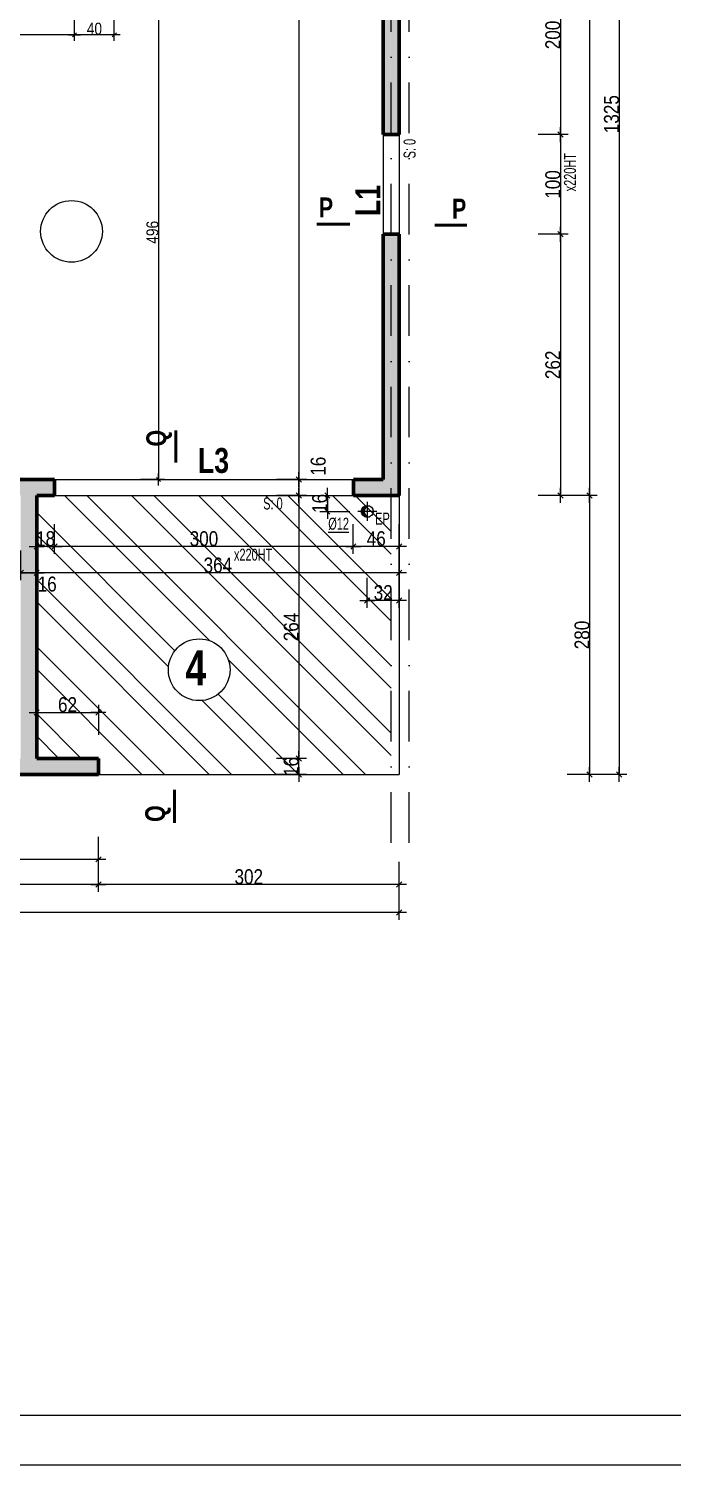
# Model space of a CAD drawing. Header units: millimetres. Extents: x 0 to 26881, y -27198 to -22998.
# Drawn here: x 20936 to 21583, y -27198 to -25757 of the extents above; entities that cross this region are included whole.
import ezdxf
from ezdxf.enums import TextEntityAlignment as Align

# ---------------------------------------------------------------- set-up
doc = ezdxf.new("R2010")
doc.units = ezdxf.units.MM
doc.linetypes.add('CACHEX2', pattern=[19.05, 12.7, -6.35])
doc.linetypes.add('TIRETPTX2', pattern=[50.8, 25.4, -12.7, 0, -12.7])
for name, color, linetype in [('01-Cad  2', 1, 'Continuous'), ('01_cote_gen', 4, 'Continuous'), ('01_linteaux', 2, 'Continuous'), ('01_murs_sup', 2, 'CACHEX2'), ('01_poch_BN', 9, 'Continuous'), ('01_poch_murs', 253, 'Continuous'), ('01_poch_poteaux', 250, 'Continuous'), ('01_resv', 32, 'Continuous'), ('01_texte', 230, 'Continuous'), ('AA_COTES', 2, 'Continuous')]:
    doc.layers.add(name, color=color, linetype=linetype)
doc.layers.add('01_murs_coup', color=5, linetype='Continuous', lineweight=60)
doc.layers.add('01_tram_axes', color=2, linetype='TIRETPTX2', lineweight=9)
doc.styles.add('ARIAL NA', font='ARIALN.TTF')
doc.styles.add('impact', font='impact.ttf')
doc.styles.add('STYLE2', font='ARIALN.TTF')
doc.dimstyles.new('JB50', dxfattribs={"dimscale": 0.1, "dimtxt": 150, "dimasz": 15, "dimexe": 0.1, "dimexo": 0.1, "dimgap": 0.09, "dimtad": 1, "dimdec": 1, "dimdsep": 46, "dimtxsty": 'STYLE2', "dimblk1": 'BOND_G', "dimblk2": 'BOND_D', "dimsah": 1, "dimcen": 1.5, "dimdle": 0.01, "dimse1": 1, "dimse2": 1, "dimclrd": 4, "dimclre": 2, "dimclrt": 6, "dimazin": 2, "dimtfac": 2.333333, "dimtdec": 1, "dimtix": 1, "dimtmove": 2, "dimatfit": 3, "dimldrblk": 'BOND_G', "dimfxl": 1, "dimtolj": 1, "dimtzin": 0, "dimarcsym": 0})
doc.dimstyles.new('JB50res', dxfattribs={"dimscale": 0.1, "dimtxt": 120, "dimasz": 12, "dimexe": 0.1, "dimexo": 0.1, "dimgap": 0.09, "dimtad": 1, "dimdec": 1, "dimdsep": 46, "dimtxsty": 'STYLE2', "dimblk1": 'BOND_G', "dimblk2": 'BOND_D', "dimsah": 1, "dimcen": 1.5, "dimdle": 0.01, "dimse1": 1, "dimse2": 1, "dimclrd": 4, "dimclre": 2, "dimclrt": 6, "dimazin": 2, "dimtfac": 2.333333, "dimtdec": 1, "dimtix": 1, "dimtmove": 2, "dimatfit": 3, "dimldrblk": 'BOND_G', "dimfxl": 1, "dimtolj": 1, "dimtzin": 0, "dimarcsym": 0})

# ---------------------------------------------------------------- blocks, each defined once
blk = doc.blocks.new('BOND_G')
at = {"layer": 'AA_COTES', "color": 0}
for p, q in [((0, -5), (0, 15)), ((5, 0), (-5, 0)), ((1.77, 1.77), (-1.77, -1.77))]:
    blk.add_line(p, q, dxfattribs=at)
blk = doc.blocks.new('BOND_D')
at = {"layer": 'AA_COTES', "color": 0}
for p, q in [((5, 0), (-5, 0)), ((-1.77, -1.77), (1.77, 1.77)), ((0, 5), (0, -15))]:
    blk.add_line(p, q, dxfattribs=at)
blk = doc.blocks.new('*D2642')
at = {"layer": '01_cote_gen', "color": 4, "lineweight": -2, "ltscale": 0.1, "transparency": 16777216}
blk.add_line((21306.7, -26615.6), (21007.7, -26615.6), dxfattribs=at)
at = {"layer": 'Defpoints', "color": 0, "ltscale": 0.1, "transparency": 16777216}
for p in [(21006.2, -26530), (21308.2, -26530), (21006.2, -26615.6)]:
    blk.add_point(p, dxfattribs=at)
at = {"layer": '01_cote_gen', "color": 4, "lineweight": -2, "ltscale": 0.1, "transparency": 16777216, "xscale": 1.5, "yscale": 1.5, "zscale": 1.5, "rotation": 180}
blk.add_blockref('BOND_D', (21006.2, -26615.6), dxfattribs=at)
at = {"layer": '01_cote_gen', "color": 4, "lineweight": -2, "ltscale": 0.1, "transparency": 16777216, "xscale": 1.5, "yscale": 1.5, "zscale": 1.5}
blk.add_blockref('BOND_G', (21308.2, -26615.6), dxfattribs=at)
at = {"layer": '01_cote_gen', "color": 6, "ltscale": 0.1, "transparency": 16777216, "insert": (21157.2, -26608), "char_height": 15, "attachment_point": 5, "style": 'STYLE2'}
blk.add_mtext('\\A1;302', dxfattribs=at)
blk = doc.blocks.new('*D2643')
at = {"layer": '01_cote_gen', "color": 4, "lineweight": -2, "ltscale": 0.1, "transparency": 16777216}
blk.add_line((21004.7, -26615.6), (20227.7, -26615.6), dxfattribs=at)
at = {"layer": 'Defpoints', "color": 0, "ltscale": 0.1, "transparency": 16777216}
for p in [(20226.2, -26530), (21006.2, -26530), (20226.2, -26615.6)]:
    blk.add_point(p, dxfattribs=at)
at = {"layer": '01_cote_gen', "color": 4, "lineweight": -2, "ltscale": 0.1, "transparency": 16777216, "xscale": 1.5, "yscale": 1.5, "zscale": 1.5, "rotation": 180}
blk.add_blockref('BOND_D', (20226.2, -26615.6), dxfattribs=at)
at = {"layer": '01_cote_gen', "color": 4, "lineweight": -2, "ltscale": 0.1, "transparency": 16777216, "xscale": 1.5, "yscale": 1.5, "zscale": 1.5}
blk.add_blockref('BOND_G', (21006.2, -26615.6), dxfattribs=at)
at = {"layer": '01_cote_gen', "color": 6, "ltscale": 0.1, "transparency": 16777216, "insert": (20616.2, -26608), "char_height": 15, "attachment_point": 5, "style": 'STYLE2'}
blk.add_mtext('\\A1;780', dxfattribs=at)
blk = doc.blocks.new('*D2645')
at = {"layer": '01_cote_gen', "color": 4, "lineweight": -2, "ltscale": 0.1, "transparency": 16777216}
blk.add_line((21306.7, -26643.7), (19925.7, -26643.7), dxfattribs=at)
at = {"layer": 'Defpoints', "color": 0, "ltscale": 0.1, "transparency": 16777216}
for p in [(19924.2, -26597.6), (21308.2, -26597.6), (19924.2, -26643.7)]:
    blk.add_point(p, dxfattribs=at)
at = {"layer": '01_cote_gen', "color": 4, "lineweight": -2, "ltscale": 0.1, "transparency": 16777216, "xscale": 1.5, "yscale": 1.5, "zscale": 1.5, "rotation": 180}
blk.add_blockref('BOND_D', (19924.2, -26643.7), dxfattribs=at)
at = {"layer": '01_cote_gen', "color": 4, "lineweight": -2, "ltscale": 0.1, "transparency": 16777216, "xscale": 1.5, "yscale": 1.5, "zscale": 1.5}
blk.add_blockref('BOND_G', (21308.2, -26643.7), dxfattribs=at)
at = {"layer": '01_cote_gen', "color": 6, "ltscale": 0.1, "transparency": 16777216, "insert": (20616.2, -26636.1), "char_height": 15, "attachment_point": 5, "style": 'STYLE2'}
blk.add_mtext('\\A1;1384', dxfattribs=at)
blk = doc.blocks.new('*D2666')
at = {"layer": '01_cote_gen', "color": 4, "lineweight": -2, "ltscale": 0.1, "transparency": 16777216}
blk.add_line((21004.7, -26590.5), (20674.7, -26590.5), dxfattribs=at)
at = {"layer": 'Defpoints', "color": 0, "ltscale": 0.1, "transparency": 16777216}
for p in [(20673.2, -26505.4), (21006.2, -26505.4), (20673.2, -26590.5)]:
    blk.add_point(p, dxfattribs=at)
at = {"layer": '01_cote_gen', "color": 4, "lineweight": -2, "ltscale": 0.1, "transparency": 16777216, "xscale": 1.5, "yscale": 1.5, "zscale": 1.5, "rotation": 180}
blk.add_blockref('BOND_D', (20673.2, -26590.5), dxfattribs=at)
at = {"layer": '01_cote_gen', "color": 4, "lineweight": -2, "ltscale": 0.1, "transparency": 16777216, "xscale": 1.5, "yscale": 1.5, "zscale": 1.5}
blk.add_blockref('BOND_G', (21006.2, -26590.5), dxfattribs=at)
at = {"layer": '01_cote_gen', "color": 6, "ltscale": 0.1, "transparency": 16777216, "insert": (20839.7, -26582.8), "char_height": 15, "attachment_point": 5, "style": 'STYLE2'}
blk.add_mtext('\\A1;333', dxfattribs=at)
blk = doc.blocks.new('*D2678')
at = {"layer": '01_cote_gen', "color": 4, "lineweight": -2, "ltscale": 0.1, "transparency": 16777216}
blk.add_line((21529.2, -25181.9), (21529.2, -26503.9), dxfattribs=at)
at = {"layer": 'Defpoints', "color": 0, "ltscale": 0.1, "transparency": 16777216}
for p in [(21509.7, -25180.4), (21308.2, -26505.4), (21529.2, -26505.4)]:
    blk.add_point(p, dxfattribs=at)
at = {"layer": '01_cote_gen', "color": 4, "lineweight": -2, "ltscale": 0.1, "transparency": 16777216, "xscale": 1.5, "yscale": 1.5, "zscale": 1.5}
for name, p, rotation in [('BOND_G', (21529.2, -25180.4), 90), ('BOND_D', (21529.2, -26505.4), 270)]:
    blk.add_blockref(name, p, dxfattribs=dict(at, rotation=rotation))
at = {"layer": '01_cote_gen', "color": 6, "ltscale": 0.1, "transparency": 16777216, "insert": (21521.5, -25842.9), "char_height": 15, "attachment_point": 5, "rotation": 90, "style": 'STYLE2'}
blk.add_mtext('\\A1;1325', dxfattribs=at)
blk = doc.blocks.new('*D2685')
at = {"layer": '01_cote_gen', "color": 4, "lineweight": -2, "ltscale": 0.1, "transparency": 16777216}
blk.add_line((21499.5, -25181.9), (21499.5, -26223.9), dxfattribs=at)
at = {"layer": 'Defpoints', "color": 0, "ltscale": 0.1, "transparency": 16777216}
for p in [(21440.7, -25180.4), (21308.2, -26225.4), (21499.5, -26225.4)]:
    blk.add_point(p, dxfattribs=at)
at = {"layer": '01_cote_gen', "color": 4, "lineweight": -2, "ltscale": 0.1, "transparency": 16777216, "xscale": 1.5, "yscale": 1.5, "zscale": 1.5}
for name, p, rotation in [('BOND_G', (21499.5, -25180.4), 90), ('BOND_D', (21499.5, -26225.4), 270)]:
    blk.add_blockref(name, p, dxfattribs=dict(at, rotation=rotation))
at = {"layer": '01_cote_gen', "color": 6, "ltscale": 0.1, "transparency": 16777216, "insert": (21491.9, -25702.9), "char_height": 15, "attachment_point": 5, "rotation": 90, "style": 'STYLE2'}
blk.add_mtext('\\A1;1045', dxfattribs=at)
blk = doc.blocks.new('*D2686')
at = {"layer": '01_cote_gen', "color": 4, "lineweight": -2, "ltscale": 0.1, "transparency": 16777216}
blk.add_line((21499.5, -26226.9), (21499.5, -26503.9), dxfattribs=at)
at = {"layer": 'Defpoints', "color": 0, "ltscale": 0.1, "transparency": 16777216}
for p in [(21308.2, -26225.4), (21308.2, -26505.4), (21499.5, -26505.4)]:
    blk.add_point(p, dxfattribs=at)
at = {"layer": '01_cote_gen', "color": 4, "lineweight": -2, "ltscale": 0.1, "transparency": 16777216, "xscale": 1.5, "yscale": 1.5, "zscale": 1.5}
for name, p, rotation in [('BOND_G', (21499.5, -26225.4), 90), ('BOND_D', (21499.5, -26505.4), 270)]:
    blk.add_blockref(name, p, dxfattribs=dict(at, rotation=rotation))
at = {"layer": '01_cote_gen', "color": 6, "ltscale": 0.1, "transparency": 16777216, "insert": (21491.9, -26365.4), "char_height": 15, "attachment_point": 5, "rotation": 90, "style": 'STYLE2'}
blk.add_mtext('\\A1;280', dxfattribs=at)
blk = doc.blocks.new('*D2691')
at = {"layer": '01_cote_gen', "color": 4, "lineweight": -2, "ltscale": 0.1, "transparency": 16777216}
blk.add_line((21470.3, -25664.9), (21470.3, -25861.9), dxfattribs=at)
at = {"layer": 'Defpoints', "color": 0, "ltscale": 0.1, "transparency": 16777216}
for p in [(21308.2, -25663.4), (21308.2, -25863.4), (21470.3, -25863.4)]:
    blk.add_point(p, dxfattribs=at)
at = {"layer": '01_cote_gen', "color": 4, "lineweight": -2, "ltscale": 0.1, "transparency": 16777216, "xscale": 1.5, "yscale": 1.5, "zscale": 1.5}
for name, p, rotation in [('BOND_G', (21470.3, -25663.4), 90), ('BOND_D', (21470.3, -25863.4), 270)]:
    blk.add_blockref(name, p, dxfattribs=dict(at, rotation=rotation))
at = {"layer": '01_cote_gen', "color": 6, "ltscale": 0.1, "transparency": 16777216, "insert": (21462.6, -25763.4), "char_height": 15, "attachment_point": 5, "rotation": 90, "style": 'STYLE2'}
blk.add_mtext('\\A1;200', dxfattribs=at)
blk = doc.blocks.new('*D2692')
at = {"layer": '01_cote_gen', "color": 4, "lineweight": -2, "ltscale": 0.1, "transparency": 16777216}
blk.add_line((21470.3, -25864.9), (21470.3, -25961.9), dxfattribs=at)
at = {"layer": 'Defpoints', "color": 0, "ltscale": 0.1, "transparency": 16777216}
for p in [(21308.2, -25863.4), (21308.2, -25963.4), (21470.3, -25963.4)]:
    blk.add_point(p, dxfattribs=at)
at = {"layer": '01_cote_gen', "color": 4, "lineweight": -2, "ltscale": 0.1, "transparency": 16777216, "xscale": 1.5, "yscale": 1.5, "zscale": 1.5}
for name, p, rotation in [('BOND_G', (21470.3, -25863.4), 90), ('BOND_D', (21470.3, -25963.4), 270)]:
    blk.add_blockref(name, p, dxfattribs=dict(at, rotation=rotation))
at = {"layer": '01_cote_gen', "color": 6, "ltscale": 0.1, "transparency": 16777216, "insert": (21462.6, -25913.4), "char_height": 15, "attachment_point": 5, "rotation": 90, "style": 'STYLE2'}
blk.add_mtext('\\A1;100', dxfattribs=at)
blk = doc.blocks.new('*D2693')
at = {"layer": '01_cote_gen', "color": 4, "lineweight": -2, "ltscale": 0.1, "transparency": 16777216}
blk.add_line((21470.3, -25964.9), (21470.3, -26223.9), dxfattribs=at)
at = {"layer": 'Defpoints', "color": 0, "ltscale": 0.1, "transparency": 16777216}
for p in [(21308.2, -25963.4), (21308.2, -26225.4), (21470.3, -26225.4)]:
    blk.add_point(p, dxfattribs=at)
at = {"layer": '01_cote_gen', "color": 4, "lineweight": -2, "ltscale": 0.1, "transparency": 16777216, "xscale": 1.5, "yscale": 1.5, "zscale": 1.5}
for name, p, rotation in [('BOND_G', (21470.3, -25963.4), 90), ('BOND_D', (21470.3, -26225.4), 270)]:
    blk.add_blockref(name, p, dxfattribs=dict(at, rotation=rotation))
at = {"layer": '01_cote_gen', "color": 6, "ltscale": 0.1, "transparency": 16777216, "insert": (21462.6, -26094.4), "char_height": 15, "attachment_point": 5, "rotation": 90, "style": 'STYLE2'}
blk.add_mtext('\\A1;262', dxfattribs=at)
blk = doc.blocks.new('*D3461')
at = {"layer": '01_cote_gen', "color": 4, "lineweight": -2, "ltscale": 0.1, "transparency": 16777216}
blk.add_line((21306.7, -26276.6), (21263.7, -26276.6), dxfattribs=at)
at = {"layer": 'Defpoints', "color": 0, "ltscale": 0.1, "transparency": 16777216}
for p in [(21262.2, -26225.4), (21308.2, -26274.2), (21262.2, -26276.6)]:
    blk.add_point(p, dxfattribs=at)
at = {"layer": '01_cote_gen', "color": 4, "lineweight": -2, "ltscale": 0.1, "transparency": 16777216, "xscale": 1.5, "yscale": 1.5, "zscale": 1.5, "rotation": 180}
blk.add_blockref('BOND_D', (21262.2, -26276.6), dxfattribs=at)
at = {"layer": '01_cote_gen', "color": 4, "lineweight": -2, "ltscale": 0.1, "transparency": 16777216, "xscale": 1.5, "yscale": 1.5, "zscale": 1.5}
blk.add_blockref('BOND_G', (21308.2, -26276.6), dxfattribs=at)
at = {"layer": '01_cote_gen', "color": 6, "ltscale": 0.1, "transparency": 16777216, "insert": (21285.2, -26268.9), "char_height": 15, "attachment_point": 5, "style": 'STYLE2'}
blk.add_mtext('\\A1;46', dxfattribs=at)
blk = doc.blocks.new('*D3462')
at = {"layer": '01_cote_gen', "color": 4, "lineweight": -2, "ltscale": 0.1, "transparency": 16777216}
blk.add_line((21260.7, -26276.6), (20963.7, -26276.6), dxfattribs=at)
at = {"layer": 'Defpoints', "color": 0, "ltscale": 0.1, "transparency": 16777216}
for p in [(20962.2, -26225.4), (21262.2, -26225.4), (20962.2, -26276.6)]:
    blk.add_point(p, dxfattribs=at)
at = {"layer": '01_cote_gen', "color": 4, "lineweight": -2, "ltscale": 0.1, "transparency": 16777216, "xscale": 1.5, "yscale": 1.5, "zscale": 1.5, "rotation": 180}
blk.add_blockref('BOND_D', (20962.2, -26276.6), dxfattribs=at)
at = {"layer": '01_cote_gen', "color": 4, "lineweight": -2, "ltscale": 0.1, "transparency": 16777216, "xscale": 1.5, "yscale": 1.5, "zscale": 1.5}
blk.add_blockref('BOND_G', (21262.2, -26276.6), dxfattribs=at)
at = {"layer": '01_cote_gen', "color": 6, "ltscale": 0.1, "transparency": 16777216, "insert": (21112.2, -26268.9), "char_height": 15, "attachment_point": 5, "style": 'STYLE2'}
blk.add_mtext('\\A1;300', dxfattribs=at)
blk = doc.blocks.new('*D3463')
at = {"layer": '01_cote_gen', "color": 4, "lineweight": -2, "ltscale": 0.1, "transparency": 16777216}
blk.add_line((20960.7, -26276.6), (20945.7, -26276.6), dxfattribs=at)
at = {"layer": 'Defpoints', "color": 0, "ltscale": 0.1, "transparency": 16777216}
for p in [(20962.2, -26225.4), (20944.2, -26241.7), (20944.2, -26276.6)]:
    blk.add_point(p, dxfattribs=at)
at = {"layer": '01_cote_gen', "color": 4, "lineweight": -2, "ltscale": 0.1, "transparency": 16777216, "xscale": 1.5, "yscale": 1.5, "zscale": 1.5, "rotation": 180}
blk.add_blockref('BOND_D', (20944.2, -26276.6), dxfattribs=at)
at = {"layer": '01_cote_gen', "color": 4, "lineweight": -2, "ltscale": 0.1, "transparency": 16777216, "xscale": 1.5, "yscale": 1.5, "zscale": 1.5}
blk.add_blockref('BOND_G', (20962.2, -26276.6), dxfattribs=at)
at = {"layer": '01_cote_gen', "color": 6, "ltscale": 0.1, "transparency": 16777216, "insert": (20953.2, -26268.9), "char_height": 15, "attachment_point": 5, "style": 'STYLE2'}
blk.add_mtext('\\A1;18', dxfattribs=at)
blk = doc.blocks.new('*D3464')
at = {"layer": '01_cote_gen', "color": 4, "lineweight": -2, "ltscale": 0.1, "transparency": 16777216}
blk.add_line((21306.7, -26303), (20945.7, -26303), dxfattribs=at)
at = {"layer": 'Defpoints', "color": 0, "ltscale": 0.1, "transparency": 16777216}
for p in [(20944.2, -26303), (20944.2, -26307.9), (21308.2, -26307.9)]:
    blk.add_point(p, dxfattribs=at)
at = {"layer": '01_cote_gen', "color": 4, "lineweight": -2, "ltscale": 0.1, "transparency": 16777216, "xscale": 1.5, "yscale": 1.5, "zscale": 1.5, "rotation": 180}
blk.add_blockref('BOND_D', (20944.2, -26303), dxfattribs=at)
at = {"layer": '01_cote_gen', "color": 4, "lineweight": -2, "ltscale": 0.1, "transparency": 16777216, "xscale": 1.5, "yscale": 1.5, "zscale": 1.5}
blk.add_blockref('BOND_G', (21308.2, -26303), dxfattribs=at)
at = {"layer": '01_cote_gen', "color": 6, "ltscale": 0.1, "transparency": 16777216, "insert": (21126.2, -26295.4), "char_height": 15, "attachment_point": 5, "style": 'STYLE2'}
blk.add_mtext('\\A1;364', dxfattribs=at)
blk = doc.blocks.new('*D3465')
at = {"layer": '01_cote_gen', "color": 4, "lineweight": -2, "ltscale": 0.1, "transparency": 16777216}
blk.add_line((20942.7, -26303), (20929.7, -26303), dxfattribs=at)
at = {"layer": 'Defpoints', "color": 0, "ltscale": 0.1, "transparency": 16777216}
for p in [(20928.2, -26238.1), (20944.2, -26238.1), (20928.2, -26303)]:
    blk.add_point(p, dxfattribs=at)
at = {"layer": '01_cote_gen', "color": 4, "lineweight": -2, "ltscale": 0.1, "transparency": 16777216, "xscale": 1.5, "yscale": 1.5, "zscale": 1.5, "rotation": 180}
blk.add_blockref('BOND_D', (20928.2, -26303), dxfattribs=at)
at = {"layer": '01_cote_gen', "color": 4, "lineweight": -2, "ltscale": 0.1, "transparency": 16777216, "xscale": 1.5, "yscale": 1.5, "zscale": 1.5}
blk.add_blockref('BOND_G', (20944.2, -26303), dxfattribs=at)
at = {"layer": '01_cote_gen', "color": 6, "ltscale": 0.1, "transparency": 16777216, "insert": (20954.8, -26314.4), "char_height": 15, "attachment_point": 5, "style": 'STYLE2'}
blk.add_mtext('\\A1;16', dxfattribs=at)
blk = doc.blocks.new('*D3475')
at = {"layer": '01_cote_gen', "color": 4, "lineweight": -2, "ltscale": 0.1, "transparency": 16777216}
blk.add_line((20945.7, -26443.1), (21004.7, -26443.1), dxfattribs=at)
at = {"layer": 'Defpoints', "color": 0, "ltscale": 0.1, "transparency": 16777216}
for p in [(21006.2, -26443.1), (20944.2, -26489.4), (21006.2, -26489.4)]:
    blk.add_point(p, dxfattribs=at)
at = {"layer": '01_cote_gen', "color": 4, "lineweight": -2, "ltscale": 0.1, "transparency": 16777216, "xscale": 1.5, "yscale": 1.5, "zscale": 1.5, "rotation": 180}
blk.add_blockref('BOND_G', (20944.2, -26443.1), dxfattribs=at)
at = {"layer": '01_cote_gen', "color": 4, "lineweight": -2, "ltscale": 0.1, "transparency": 16777216, "xscale": 1.5, "yscale": 1.5, "zscale": 1.5}
blk.add_blockref('BOND_D', (21006.2, -26443.1), dxfattribs=at)
at = {"layer": '01_cote_gen', "color": 6, "ltscale": 0.1, "transparency": 16777216, "insert": (20975.2, -26435.4), "char_height": 15, "attachment_point": 5, "style": 'STYLE2'}
blk.add_mtext('\\A1;62', dxfattribs=at)
blk = doc.blocks.new('*D3511')
at = {"layer": '01_cote_gen', "color": 4, "lineweight": -2, "ltscale": 0.1, "transparency": 16777216}
blk.add_line((21207.6, -26226.9), (21207.6, -26487.9), dxfattribs=at)
at = {"layer": 'Defpoints', "color": 0, "ltscale": 0.1, "transparency": 16777216}
for p in [(21166.7, -26225.4), (21006.2, -26489.4), (21207.6, -26489.4)]:
    blk.add_point(p, dxfattribs=at)
at = {"layer": '01_cote_gen', "color": 4, "lineweight": -2, "ltscale": 0.1, "transparency": 16777216, "xscale": 1.5, "yscale": 1.5, "zscale": 1.5}
for name, p, rotation in [('BOND_G', (21207.6, -26225.4), 90), ('BOND_D', (21207.6, -26489.4), 270)]:
    blk.add_blockref(name, p, dxfattribs=dict(at, rotation=rotation))
at = {"layer": '01_cote_gen', "color": 6, "ltscale": 0.1, "transparency": 16777216, "insert": (21199.9, -26357.4), "char_height": 15, "attachment_point": 5, "rotation": 90, "style": 'STYLE2'}
blk.add_mtext('\\A1;264', dxfattribs=at)
blk = doc.blocks.new('*D3512')
at = {"layer": '01_cote_gen', "color": 4, "lineweight": -2, "ltscale": 0.1, "transparency": 16777216}
for p, q in [((21207.6, -26487.9), (21207.6, -26486.4)), ((21207.6, -26505.4), (21207.6, -26489.4)), ((21207.6, -26506.9), (21207.6, -26508.4))]:
    blk.add_line(p, q, dxfattribs=at)
at = {"layer": 'Defpoints', "color": 0, "ltscale": 0.1, "transparency": 16777216}
for p in [(21185.1, -26489.4), (21207.6, -26489.4), (21178.3, -26505.4)]:
    blk.add_point(p, dxfattribs=at)
at = {"layer": '01_cote_gen', "color": 4, "lineweight": -2, "ltscale": 0.1, "transparency": 16777216, "xscale": 1.5, "yscale": 1.5, "zscale": 1.5}
for name, p, rotation in [('BOND_D', (21207.6, -26489.4), 270), ('BOND_G', (21207.6, -26505.4), 90)]:
    blk.add_blockref(name, p, dxfattribs=dict(at, rotation=rotation))
at = {"layer": '01_cote_gen', "color": 6, "ltscale": 0.1, "transparency": 16777216, "insert": (21199.9, -26497.4), "char_height": 15, "attachment_point": 5, "rotation": 90, "style": 'STYLE2'}
blk.add_mtext('\\A1;16', dxfattribs=at)
blk = doc.blocks.new('*D3513')
at = {"layer": '01_cote_gen', "color": 4, "lineweight": -2, "ltscale": 0.1, "transparency": 16777216}
blk.add_line((21207.6, -26210.9), (21207.6, -26223.9), dxfattribs=at)
at = {"layer": 'Defpoints', "color": 0, "ltscale": 0.1, "transparency": 16777216}
for p in [(21230.6, -26209.4), (21207.6, -26225.4), (21230.6, -26225.4)]:
    blk.add_point(p, dxfattribs=at)
at = {"layer": '01_cote_gen', "color": 4, "lineweight": -2, "ltscale": 0.1, "transparency": 16777216, "xscale": 1.5, "yscale": 1.5, "zscale": 1.5}
for name, p, rotation in [('BOND_G', (21207.6, -26209.4), 90), ('BOND_D', (21207.6, -26225.4), 270)]:
    blk.add_blockref(name, p, dxfattribs=dict(at, rotation=rotation))
at = {"layer": '01_cote_gen', "color": 6, "ltscale": 0.1, "transparency": 16777216, "insert": (21227, -26196.1), "char_height": 15, "attachment_point": 5, "rotation": 90, "style": 'STYLE2'}
blk.add_mtext('\\A1;16', dxfattribs=at)
blk = doc.blocks.new('*D3514')
at = {"layer": '01_cote_gen', "color": 4, "lineweight": -2, "ltscale": 0.1, "transparency": 16777216}
blk.add_line((21207.6, -24947.9), (21207.6, -26207.9), dxfattribs=at)
at = {"layer": 'Defpoints', "color": 0, "ltscale": 0.1, "transparency": 16777216}
for p in [(21230.5, -24946.4), (21160.9, -26209.4), (21207.6, -26209.4)]:
    blk.add_point(p, dxfattribs=at)
at = {"layer": '01_cote_gen', "color": 4, "lineweight": -2, "ltscale": 0.1, "transparency": 16777216, "xscale": 1.5, "yscale": 1.5, "zscale": 1.5}
for name, p, rotation in [('BOND_G', (21207.6, -24946.4), 90), ('BOND_D', (21207.6, -26209.4), 270)]:
    blk.add_blockref(name, p, dxfattribs=dict(at, rotation=rotation))
at = {"layer": '01_cote_gen', "color": 6, "ltscale": 0.1, "transparency": 16777216, "insert": (21199.9, -25577.9), "char_height": 15, "attachment_point": 5, "rotation": 90, "style": 'STYLE2'}
blk.add_mtext('\\A1;1263', dxfattribs=at)
blk = doc.blocks.new('*D3800')
at = {"layer": '01_poch_BN', "color": 4, "lineweight": -2, "ltscale": 0.1, "transparency": 16777216}
blk.add_line((21306.7, -26330.7), (21277.7, -26330.7), dxfattribs=at)
at = {"layer": 'Defpoints', "color": 0, "ltscale": 0.1, "transparency": 16777216}
for p in [(21276.2, -26250.9), (21308.2, -26254.1), (21276.2, -26330.7)]:
    blk.add_point(p, dxfattribs=at)
at = {"layer": '01_poch_BN', "color": 4, "lineweight": -2, "ltscale": 0.1, "transparency": 16777216, "xscale": 1.5, "yscale": 1.5, "zscale": 1.5, "rotation": 180}
blk.add_blockref('BOND_D', (21276.2, -26330.7), dxfattribs=at)
at = {"layer": '01_poch_BN', "color": 4, "lineweight": -2, "ltscale": 0.1, "transparency": 16777216, "xscale": 1.5, "yscale": 1.5, "zscale": 1.5}
blk.add_blockref('BOND_G', (21308.2, -26330.7), dxfattribs=at)
at = {"layer": '01_poch_BN', "color": 6, "ltscale": 0.1, "transparency": 16777216, "insert": (21292.2, -26323), "char_height": 15, "attachment_point": 5, "style": 'STYLE2'}
blk.add_mtext('\\A1;32', dxfattribs=at)
blk = doc.blocks.new('*D3801')
at = {"layer": '01_poch_BN', "color": 4, "lineweight": -2, "ltscale": 0.1, "transparency": 16777216}
for p, q in [((21236.1, -26223.9), (21236.1, -26222.4)), ((21236.1, -26225.4), (21236.1, -26241.4)), ((21236.1, -26242.9), (21236.1, -26244.4))]:
    blk.add_line(p, q, dxfattribs=at)
at = {"layer": 'Defpoints', "color": 0, "ltscale": 0.1, "transparency": 16777216}
for p in [(21247.9, -26225.4), (21236.1, -26241.4), (21266.7, -26241.4)]:
    blk.add_point(p, dxfattribs=at)
at = {"layer": '01_poch_BN', "color": 4, "lineweight": -2, "ltscale": 0.1, "transparency": 16777216, "xscale": 1.5, "yscale": 1.5, "zscale": 1.5}
for name, p, rotation in [('BOND_G', (21236.1, -26225.4), 270), ('BOND_D', (21236.1, -26241.4), 90)]:
    blk.add_blockref(name, p, dxfattribs=dict(at, rotation=rotation))
at = {"layer": '01_poch_BN', "color": 6, "ltscale": 0.1, "transparency": 16777216, "insert": (21228.5, -26233.4), "char_height": 15, "attachment_point": 5, "rotation": 90, "style": 'STYLE2'}
blk.add_mtext('\\A1;16', dxfattribs=at)
blk = doc.blocks.new('*D3869')
at = {"layer": '01_resv', "color": 4, "lineweight": -2, "ltscale": 0.1, "transparency": 16777216}
blk.add_line((21021, -25763.3), (20983.4, -25763.3), dxfattribs=at)
at = {"layer": 'Defpoints', "color": 0, "ltscale": 0.1, "transparency": 16777216}
for p in [(20982.2, -25720.3), (21022.2, -25720.3), (20982.2, -25763.3)]:
    blk.add_point(p, dxfattribs=at)
at = {"layer": '01_resv', "color": 4, "lineweight": -2, "ltscale": 0.1, "transparency": 16777216, "xscale": 1.2, "yscale": 1.2, "zscale": 1.2, "rotation": 180}
blk.add_blockref('BOND_D', (20982.2, -25763.3), dxfattribs=at)
at = {"layer": '01_resv', "color": 4, "lineweight": -2, "ltscale": 0.1, "transparency": 16777216, "xscale": 1.2, "yscale": 1.2, "zscale": 1.2}
blk.add_blockref('BOND_G', (21022.2, -25763.3), dxfattribs=at)
at = {"layer": '01_resv', "color": 6, "ltscale": 0.1, "transparency": 16777216, "insert": (21002.2, -25757.2), "char_height": 12, "attachment_point": 5, "style": 'STYLE2'}
blk.add_mtext('\\A1;40', dxfattribs=at)
blk = doc.blocks.new('*D3870')
at = {"layer": '01_resv', "color": 4, "lineweight": -2, "ltscale": 0.1, "transparency": 16777216}
blk.add_line((20981, -25763.3), (20707.4, -25763.3), dxfattribs=at)
at = {"layer": 'Defpoints', "color": 0, "ltscale": 0.1, "transparency": 16777216}
for p in [(20982.2, -25720.3), (20706.2, -25728.9), (20706.2, -25763.3)]:
    blk.add_point(p, dxfattribs=at)
at = {"layer": '01_resv', "color": 4, "lineweight": -2, "ltscale": 0.1, "transparency": 16777216, "xscale": 1.2, "yscale": 1.2, "zscale": 1.2, "rotation": 180}
blk.add_blockref('BOND_D', (20706.2, -25763.3), dxfattribs=at)
at = {"layer": '01_resv', "color": 4, "lineweight": -2, "ltscale": 0.1, "transparency": 16777216, "xscale": 1.2, "yscale": 1.2, "zscale": 1.2}
blk.add_blockref('BOND_G', (20982.2, -25763.3), dxfattribs=at)
at = {"layer": '01_resv', "color": 6, "ltscale": 0.1, "transparency": 16777216, "insert": (20860.9, -25757.2), "char_height": 12, "attachment_point": 5, "style": 'STYLE2'}
blk.add_mtext('\\A1;276', dxfattribs=at)
blk = doc.blocks.new('*D3871')
at = {"layer": '01_resv', "color": 4, "lineweight": -2, "ltscale": 0.1, "transparency": 16777216}
blk.add_line((21066.6, -25714.6), (21066.6, -26208.2), dxfattribs=at)
at = {"layer": 'Defpoints', "color": 0, "ltscale": 0.1, "transparency": 16777216}
for p in [(21022.2, -25713.4), (21059.9, -26209.4), (21066.6, -26209.4)]:
    blk.add_point(p, dxfattribs=at)
at = {"layer": '01_resv', "color": 4, "lineweight": -2, "ltscale": 0.1, "transparency": 16777216, "xscale": 1.2, "yscale": 1.2, "zscale": 1.2}
for name, p, rotation in [('BOND_G', (21066.6, -25713.4), 90), ('BOND_D', (21066.6, -26209.4), 270)]:
    blk.add_blockref(name, p, dxfattribs=dict(at, rotation=rotation))
at = {"layer": '01_resv', "color": 6, "ltscale": 0.1, "transparency": 16777216, "insert": (21060.5, -25961.4), "char_height": 12, "attachment_point": 5, "rotation": 90, "style": 'STYLE2'}
blk.add_mtext('\\A1;496', dxfattribs=at)

msp = doc.modelspace()

# ---------------------------------------------------------------- hatches: boundary and pattern name
at = {"layer": '01_murs_sup', "ltscale": 0.1}
h = msp.add_hatch(dxfattribs=at)
h.set_pattern_fill('DASH', color=256, scale=2.5, angle=135)
h.set_pattern_definition([(135, (-8664.7416, 5453.817), (-11.2253202, 9e-16), [7.9375, -7.9375])])
h.paths.add_polyline_path([(22349.22, -25063.41), (22333.22, -25063.41), (22333.22, -25164.41), (22206.22, -25164.41), (22206.22, -25180.41), (22349.22, -25180.41)])
h.paths.add_polyline_path([(21770.22, -25164.41), (21671.22, -25164.41), (21671.22, -25180.41), (21770.22, -25180.41)])
h.paths.add_polyline_path([(21308.22, -25319.41), (21292.22, -25319.41), (21292.22, -25563.41), (21308.22, -25563.41)])
h.paths.add_polyline_path([(21308.22, -25663.41), (21292.22, -25663.41), (21292.22, -25863.41), (21308.22, -25863.41)])
h.paths.add_polyline_path([(21308.22, -25963.41), (21292.22, -25963.41), (21292.22, -26209.41), (21262.22, -26209.41), (21262.22, -26225.41), (21308.22, -26225.41)])
h.paths.add_polyline_path([(20962.22, -26209.41), (20706.22, -26209.41), (20706.22, -25440.39), (20688.22, -25440.39), (20688.22, -25640.42), (20683.22, -25640.42), (20683.22, -25658.42), (20688.22, -25658.42), (20688.22, -26049.4), (20457.22, -26049.4), (20457.22, -26067.4), (20688.22, -26067.4), (20688.22, -26225.41), (20928.22, -26225.41), (20928.22, -26489.41), (20303.22, -26489.41), (20303.22, -26209.41), (20265.22, -26209.41), (20265.22, -26225.41), (20287.22, -26225.41), (20287.22, -26489.41), (20226.22, -26489.41), (20226.22, -26505.41), (21006.22, -26505.41), (21006.22, -26489.41), (20944.22, -26489.41), (20944.22, -26225.41), (20962.22, -26225.41)])
h.paths.add_polyline_path([(20558.22, -25149.41), (20540.22, -25149.41), (20540.25, -25435.42), (19940.25, -25435.42), (19940.22, -25373.41), (19924.22, -25373.41), (19924.22, -25664.41), (19940.22, -25664.41), (19940.25, -25453.42), (20540.25, -25453.42), (20540.22, -25658.42), (20581.22, -25658.42), (20581.22, -25640.42), (20558.22, -25640.42)])
h.paths.add_polyline_path([(19940.22, -24868.41), (19924.22, -24868.41), (19924.22, -25073.41), (19940.22, -25073.41)])
h.paths.add_polyline_path([(19940.22, -25764.41), (19924.22, -25764.41), (19924.22, -25969.41), (19940.22, -25969.41)])
h.paths.add_polyline_path([(19965.22, -26209.41), (19940.22, -26209.41), (19940.22, -26069.41), (19924.22, -26069.41), (19924.22, -26225.41), (19965.22, -26225.41)])
at = {"layer": '01_poch_BN', "ltscale": 0.1}
h = msp.add_hatch(color=256, dxfattribs=at)
h.dxf.hatch_style = 1
h.paths.add_polyline_path([(21278.46, -26235.85, 0.0958572), (21276.22, -26235.41), (21276.22, -26236.44, -0.1041211)])
h.paths.add_polyline_path([(21273.13, -26241.41), (21270.22, -26241.41, 0.4142125), (21276.22, -26247.41), (21276.22, -26246.48, -0.2852204)])
h.paths.add_polyline_path([(21276.22, -26246.48), (21276.22, -26247.41, 0.0865937), (21278.25, -26247.06, -0.0948431)])
at = {"layer": '01_poch_murs', "ltscale": 0.1}
h = msp.add_hatch(color=256, dxfattribs=at)
h.dxf.hatch_style = 1
h.paths.add_polyline_path([(21308.22, -25319.41), (21292.22, -25319.41), (21292.22, -25563.41), (21308.22, -25563.41)])
h.paths.add_polyline_path([(21308.22, -25663.41), (21292.22, -25663.41), (21292.22, -25863.41), (21308.22, -25863.41)])
h.paths.add_polyline_path([(21308.22, -25963.41), (21292.22, -25963.41), (21292.22, -26209.41), (21262.22, -26209.41), (21262.22, -26225.41), (21308.22, -26225.41)])
h.paths.add_polyline_path([(20706.22, -25440.39), (20688.22, -25440.39), (20688.22, -25640.42), (20683.22, -25640.42), (20683.22, -25658.42), (20688.22, -25658.42), (20688.22, -26049.4), (20706.22, -26049.4)])
h.paths.add_polyline_path([(20706.22, -26067.4), (20688.22, -26067.4), (20688.22, -26209.41), (20706.22, -26209.41)])
h = msp.add_hatch(dxfattribs=at)
h.set_pattern_fill('ANSI32', color=256, scale=5, angle=90)
h.paths.add_polyline_path([(21300.22, -26225.41), (21262.22, -26225.41), (20962.22, -26225.41), (20944.22, -26225.41), (20944.22, -26489.41), (21006.22, -26489.41), (21006.22, -26505.41), (21300.22, -26505.41)])
h.paths.add_polyline_path([(21138.4, -26400.29, -1), (21076.44, -26400.29, -1)], flags=16)
h.paths.add_polyline_path([(21084.27, -26424.66), (21123.89, -26424.66), (21123.89, -26372.16), (21084.27, -26372.16)], flags=24)
h.paths.add_polyline_path([(21237.51, -26242.27), (21263.28, -26242.27), (21263.28, -26223.64), (21237.51, -26223.64)], flags=9)
h.paths.add_polyline_path([(21139.28, -26294.09), (21183.91, -26294.09), (21183.91, -26275.71), (21139.28, -26275.71)], flags=24)
at = {"layer": '01_poch_poteaux', "ltscale": 0.1}
h = msp.add_hatch(color=256, dxfattribs=at)
h.dxf.hatch_style = 1
h.paths.add_polyline_path([(20962.22, -26209.41), (20706.22, -26209.41), (20688.22, -26209.41), (20688.22, -26225.41), (20928.22, -26225.41), (20928.22, -26489.41), (20673.22, -26489.41), (20673.22, -26505.41), (21006.22, -26505.41), (21006.22, -26489.41), (20944.22, -26489.41), (20944.22, -26225.41), (20962.22, -26225.41)])
h.paths.add_polyline_path([(20573.22, -26489.41), (20426.22, -26489.41), (20426.22, -26505.41), (20573.22, -26505.41)])
at = {"layer": '01_resv'}
h = msp.add_hatch(color=256, dxfattribs=at)
h.dxf.hatch_style = 1
h.paths.add_polyline_path([(21278.46, -26235.85, 0.5311607), (21270.22, -26241.41, 0.5194386), (21278.25, -26247.06, -0.9313202)])

# ---------------------------------------------------------------- linework, layer by layer
at = {"layer": '01-Cad  2'}
for p, q in [((25830.5, -27148.43), (19063.04, -27148.43)), ((26880.5, -27198.43), (19013.04, -27198.43))]:
    msp.add_line(p, q, dxfattribs=at)
at = {"layer": '01_linteaux', "ltscale": 0.1}
for p, q in [((21292.22, -25863.41), (21292.22, -25963.41)), ((21308.22, -25863.41), (21308.22, -25963.41)), ((20962.22, -26209.41), (21262.22, -26209.41)), ((20962.22, -26225.41), (21262.22, -26225.41)), ((21308.22, -26225.41), (21308.22, -26505.41)), ((21006.22, -26505.41), (21308.22, -26505.41))]:
    msp.add_line(p, q, dxfattribs=at)
at = {"layer": '01_murs_coup'}
for p, q in [((21292.22, -25863.41), (21292.22, -25663.41)), ((21308.22, -25663.41), (21308.22, -25863.41)), ((21308.22, -25863.41), (21292.22, -25863.41)), ((21292.22, -26209.41), (21292.22, -25963.41)), ((21292.22, -25963.41), (21308.22, -25963.41)), ((21308.22, -25963.41), (21308.22, -26225.41)), ((20962.22, -26209.41), (20706.22, -26209.41)), ((20962.22, -26225.41), (20962.22, -26209.41)), ((21262.22, -26225.41), (21262.22, -26209.41)), ((21262.22, -26209.41), (21292.22, -26209.41)), ((20944.22, -26489.41), (20944.22, -26225.41)), ((20944.22, -26225.41), (20962.22, -26225.41)), ((21308.22, -26225.41), (21262.22, -26225.41)), ((21006.22, -26489.41), (20944.22, -26489.41)), ((21006.22, -26505.41), (21006.22, -26489.41)), ((20673.22, -26505.41), (21006.22, -26505.41))]:
    msp.add_line(p, q, dxfattribs=at)
at = {"layer": '01_murs_sup', "ltscale": 2}
for p, q in [((21292.22, -25863.41), (21292.22, -25663.41)), ((21308.22, -25663.41), (21308.22, -25863.41)), ((21308.22, -25863.41), (21292.22, -25863.41)), ((21292.22, -26209.41), (21292.22, -25963.41)), ((21292.22, -25963.41), (21308.22, -25963.41)), ((21308.22, -25963.41), (21308.22, -26225.41)), ((20962.22, -26209.41), (20706.22, -26209.41)), ((20962.22, -26225.41), (20962.22, -26209.41)), ((21262.22, -26225.41), (21262.22, -26209.41)), ((21262.22, -26209.41), (21292.22, -26209.41)), ((20944.22, -26489.41), (20944.22, -26225.41)), ((20944.22, -26225.41), (20962.22, -26225.41)), ((21308.22, -26225.41), (21262.22, -26225.41)), ((21006.22, -26489.41), (20944.22, -26489.41)), ((21006.22, -26505.41), (21006.22, -26489.41)), ((20226.22, -26505.41), (21006.22, -26505.41))]:
    msp.add_line(p, q, dxfattribs=at)
at = {"layer": '01_resv'}
for p, q in [((21285.72, -26241.41), (21266.72, -26241.41)), ((21276.22, -26231.92), (21276.22, -26250.91))]:
    msp.add_line(p, q, dxfattribs=at)
msp.add_circle((21276.22, -26241.41), 6, dxfattribs=at)
msp.add_arc((21278.75, -26241.46), 5.62, 93.02053, 264.87396, dxfattribs=at)
at = {"layer": '01_texte', "const_width": 3}
for points in [[(21225.35, -25953.25), (21258.72, -25953.25)], [(21343.92, -25954.37), (21376.29, -25954.37)], [(21083.84, -26192.49), (21083.84, -26160.12)], [(21082.72, -26554.07), (21082.72, -26520.7)]]:
    msp.add_lwpolyline(points, dxfattribs=at)
at = {"layer": '01_texte'}
for centre in [(20979.21, -25960.5), (21107.42, -26400.29)]:
    msp.add_circle(centre, 30.98, dxfattribs=at)
at = {"layer": '01_tram_axes', "color": 253, "ltscale": 2}
for p, q in [((21300.22, -26573.88), (21300.22, -23083.85)), ((21318.22, -26573.88), (21318.22, -23083.85))]:
    msp.add_line(p, q, dxfattribs=at)

# ---------------------------------------------------------------- texts
at = {"layer": '01_texte', "style": 'ARIAL NA', "width": 0.8}
for s, p in [('S: 0', (21324.72, -25887.21)), ('x220HT', (21485.73, -25920.36))]:
    msp.add_text(s, height=12, rotation=90, dxfattribs=at).set_placement(p)
at = {"layer": '01_texte', "style": 'impact'}
for p in [(21234.79, -25936.48), (21368.44, -25937.6)]:
    msp.add_text('P', height=20, dxfattribs=at).set_placement(p, align=Align.MIDDLE)
msp.add_text('L1', height=25, rotation=90, dxfattribs=at).set_placement((21296.77, -25929.42), align=Align.BOTTOM_CENTER)
for p in [(21067.06, -26167.98), (21065.95, -26544.63)]:
    msp.add_text('Q', height=20, rotation=90, dxfattribs=at).set_placement(p, align=Align.MIDDLE)
msp.add_text('L3', height=25, dxfattribs=at).set_placement((21121.78, -26210.28), align=Align.BOTTOM_CENTER)
at = {"layer": '01_texte', "style": 'ARIAL NA', "width": 0.8}
for s, p in [('S: 0', (21171.69, -26239.47)), (' EP', (21281.11, -26254.6)), ('%%U%%C12', (21237.02, -26259.75)), ('x220HT', (21142.34, -26290.82))]:
    msp.add_text(s, height=12, dxfattribs=at).set_placement(p)
at = {"layer": '01_texte', "style": 'impact'}
msp.add_text('4', height=35, dxfattribs=at).set_placement((21104.08, -26398.41), align=Align.MIDDLE_CENTER)

# ---------------------------------------------------------------- dimensions: what is measured, and where the dimension line sits
at = {"layer": '01_cote_gen', "ltscale": 0.1}
for base, p1, p2, picture, middle in [((21207.61, -26209.41), (21230.51, -24946.4), (21160.89, -26209.41), '*D3514', (21199.94, -25577.91)), ((21529.19, -26505.41), (21509.67, -25180.41), (21308.22, -26505.41), '*D2678', (21521.52, -25842.91)), ((21499.52, -26225.41), (21440.72, -25180.41), (21308.22, -26225.41), '*D2685', (21491.86, -25702.91)), ((21470.29, -25863.41), (21308.22, -25663.41), (21308.22, -25863.41), '*D2691', (21462.62, -25763.41)), ((21470.29, -25963.41), (21308.22, -25863.41), (21308.22, -25963.41), '*D2692', (21462.62, -25913.41)), ((21470.29, -26225.41), (21308.22, -25963.41), (21308.22, -26225.41), '*D2693', (21462.62, -26094.41)), ((21207.61, -26489.41), (21166.72, -26225.41), (21006.22, -26489.41), '*D3511', (21199.94, -26357.41)), ((21499.52, -26505.41), (21308.22, -26225.41), (21308.22, -26505.41), '*D2686', (21491.86, -26365.41)), ((21207.61, -26489.41), (21178.3, -26505.41), (21185.11, -26489.41), '*D3512', (21199.94, -26497.41))]:
    dim = msp.add_linear_dim(base=base, p1=p1, p2=p2, angle=90, dimstyle='JB50', dxfattribs=at)
    dim.commit()
    dim.dimension.update_dxf_attribs({"geometry": picture, "text_midpoint": middle})
dim = msp.add_linear_dim(base=(21207.61, -26225.41), p1=(21230.58, -26209.41), p2=(21230.58, -26225.41), angle=90, dimstyle='JB50', dxfattribs=at)
dim.commit()
dim.dimension.update_dxf_attribs({"geometry": '*D3513', "text_midpoint": (21227.02, -26196.1), "dimtype": 160})
for base, p1, p2, picture, middle in [((20944.22, -26276.58), (20962.22, -26225.41), (20944.22, -26241.7), '*D3463', (20953.22, -26268.91)), ((20962.22, -26276.58), (21262.22, -26225.41), (20962.22, -26225.41), '*D3462', (21112.22, -26268.91)), ((21262.22, -26276.58), (21308.22, -26274.17), (21262.22, -26225.41), '*D3461', (21285.22, -26268.91)), ((20944.22, -26303.04), (21308.22, -26307.85), (20944.22, -26307.85), '*D3464', (21126.22, -26295.37)), ((21006.22, -26443.08), (20944.22, -26489.41), (21006.22, -26489.41), '*D3475', (20975.22, -26435.41)), ((20673.22, -26590.51), (21006.22, -26505.41), (20673.22, -26505.41), '*D2666', (20839.72, -26582.84)), ((20226.22, -26615.65), (21006.22, -26529.97), (20226.22, -26529.97), '*D2643', (20616.22, -26607.98)), ((21006.22, -26615.65), (21308.22, -26529.97), (21006.22, -26529.97), '*D2642', (21157.22, -26607.98)), ((19924.22, -26643.75), (21308.22, -26597.65), (19924.22, -26597.65), '*D2645', (20616.22, -26636.08))]:
    dim = msp.add_linear_dim(base=base, p1=p1, p2=p2, dimstyle='JB50', dxfattribs=at)
    dim.commit()
    dim.dimension.update_dxf_attribs({"geometry": picture, "text_midpoint": middle})
dim = msp.add_linear_dim(base=(20928.22, -26303.04), p1=(20944.22, -26238.09), p2=(20928.22, -26238.09), dimstyle='JB50', dxfattribs=at)
dim.commit()
dim.dimension.update_dxf_attribs({"geometry": '*D3465', "text_midpoint": (20954.78, -26314.39), "dimtype": 160})
at = {"layer": '01_poch_BN', "ltscale": 0.1}
dim = msp.add_linear_dim(base=(21236.13, -26241.41), p1=(21247.88, -26225.41), p2=(21266.72, -26241.41), angle=90, dimstyle='JB50', dxfattribs=at)
dim.commit()
dim.dimension.update_dxf_attribs({"geometry": '*D3801', "text_midpoint": (21228.47, -26233.41)})
dim = msp.add_linear_dim(base=(21276.22, -26330.66), p1=(21308.22, -26254.08), p2=(21276.22, -26250.91), dimstyle='JB50', dxfattribs=at)
dim.commit()
dim.dimension.update_dxf_attribs({"geometry": '*D3800', "text_midpoint": (21292.22, -26323)})
at = {"layer": '01_resv', "ltscale": 0.1}
dim = msp.add_linear_dim(base=(21066.62, -26209.41), p1=(21022.18, -25713.42), p2=(21059.88, -26209.41), angle=90, dimstyle='JB50res', dxfattribs=at)
dim.commit()
dim.dimension.update_dxf_attribs({"geometry": '*D3871', "text_midpoint": (21060.48, -25961.41)})
dim = msp.add_linear_dim(base=(20706.22, -25763.34), p1=(20982.18, -25720.26), p2=(20706.22, -25728.95), dimstyle='JB50res', dxfattribs=at)
dim.commit()
dim.dimension.update_dxf_attribs({"geometry": '*D3870', "text_midpoint": (20860.89, -25757.2), "dimtype": 160})
dim = msp.add_linear_dim(base=(20982.18, -25763.34), p1=(21022.18, -25720.26), p2=(20982.18, -25720.26), dimstyle='JB50res', dxfattribs=at)
dim.commit()
dim.dimension.update_dxf_attribs({"geometry": '*D3869', "text_midpoint": (21002.18, -25757.2)})

doc.saveas('drawing.dxf')
